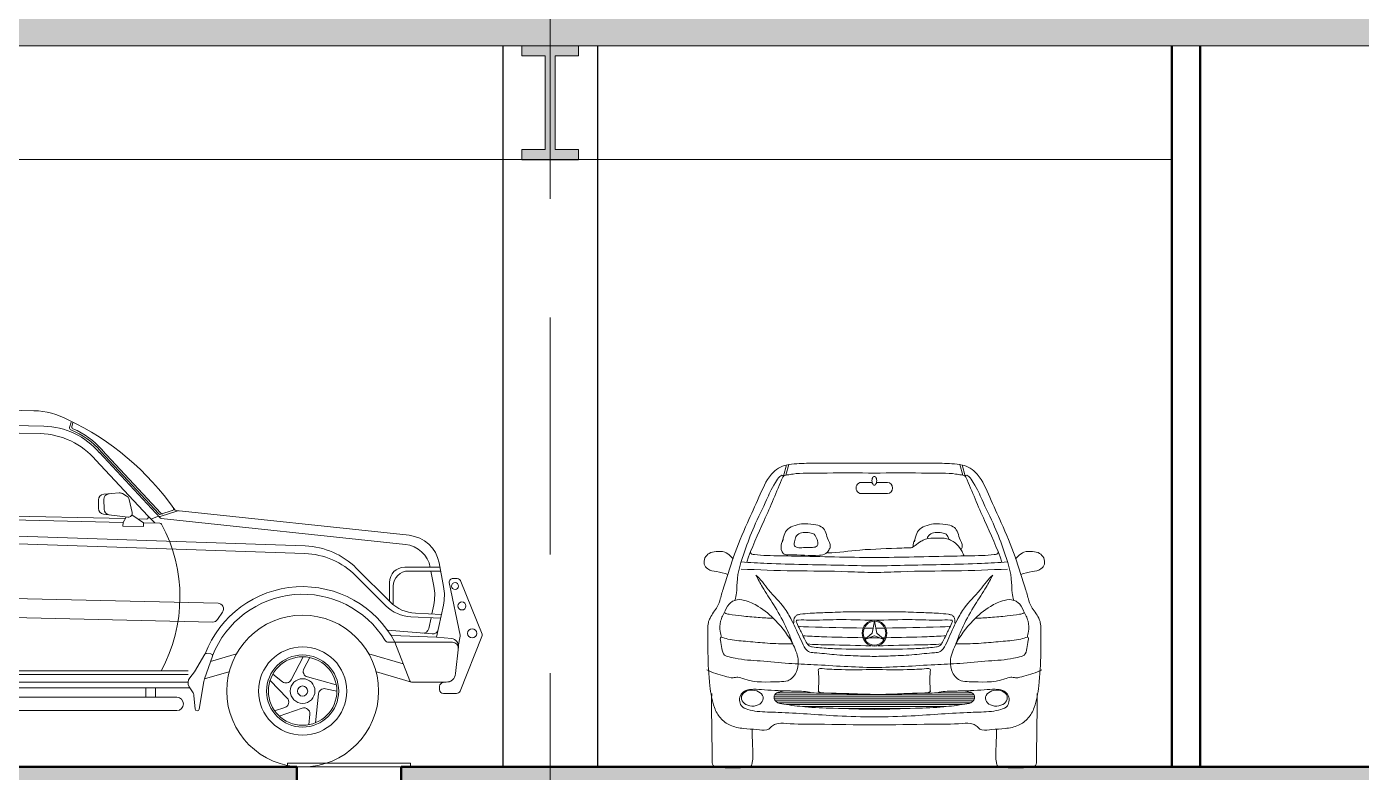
# Model space of a CAD drawing. Header units: millimetres. Extents: x 1135 to 1350, y 205 to 283.
# Drawn here: x 1178.24 to 1185.27, y 216.87 to 220.8 of the extents above; entities that cross this region are included whole.
import ezdxf

# ---------------------------------------------------------------- set-up
doc = ezdxf.new("R2010")
doc.units = ezdxf.units.MM
doc.header["$LTSCALE"] = 10
doc.linetypes.add('DASHED2', pattern=[0.375, 0.25, -0.125])
doc.layers.get('0').update_dxf_attribs({"color": 90})
for name, color, linetype, lineweight in [('CARROS', 252, 'Continuous', 13), ('HACHT', 90, 'Continuous', 9), ('linha estutura', 252, 'Continuous', 13), ('PAREDES 2', 50, 'Continuous', 50), ('pn 02', 16, 'Continuous', 20), ('PN-01', 90, 'Continuous', 13), ('PN-03', 180, 'Continuous', 30)]:
    doc.layers.add(name, color=color, linetype=linetype, lineweight=lineweight)

# ---------------------------------------------------------------- blocks, each defined once
blk = doc.blocks.new('A$C4FEC501A')
at = {"layer": 'CARROS'}
for p, q in [((-114.4887, 1223.3521), (-114.5445, 1223.3382)), ((-113.4076, 1223.3414), (-114.4811, 1223.353)), ((-114.5619, 1223.3261), (-114.6343, 1223.2204)), ((-114.4818, 1223.2734), (-114.5132, 1223.2236)), ((-113.428, 1223.2567), (-114.4687, 1223.2804)), ((-114.4286, 1223.3318), (-114.4414, 1223.3176)), ((-114.4356, 1223.3043), (-113.4449, 1223.2897)), ((-113.4532, 1223.3226), (-114.4226, 1223.3345)), ((-113.4377, 1223.3013), (-113.4461, 1223.3182)), ((-113.3294, 1223.2901), (-113.3899, 1223.3354)), ((-113.245, 1223.2004), (-113.3254, 1223.2865)), ((-112.4904, 1223.1807), (-114.5443, 1223.2283)), ((-113.3733, 1223.1996), (-113.4169, 1223.2514)), ((-112.4391, 1223.0994), (-114.6364, 1223.1506)), ((-113.9511, 1222.6353), (-113.861, 1223.1307)), ((-114.8892, 1222.727), (-114.7137, 1223.0978)), ((-114.8413, 1222.7126), (-114.6656, 1223.0839)), ((-114.8131, 1222.7319), (-114.6517, 1223.0636)), ((-113.9655, 1223.0934), (-114.6269, 1223.1103)), ((-113.9777, 1223.0737), (-114.613, 1223.09)), ((-113.9248, 1222.6681), (-113.8495, 1223.0819)), ((-113.759, 1223.0881), (-113.8394, 1223.0902)), ((-113.7493, 1223.0784), (-113.7364, 1222.6623)), ((-113.7292, 1223.0768), (-113.7164, 1222.6606)), ((-113.0977, 1223.0731), (-113.719, 1223.0871)), ((-112.9958, 1222.6335), (-113.0882, 1223.0652)), ((-112.9595, 1222.6137), (-113.0543, 1223.112)), ((-112.8968, 1222.6121), (-113.0143, 1223.111)), ((-112.8639, 1222.6303), (-112.955, 1223.0569)), ((-112.4579, 1223.0599), (-112.945, 1223.0692)), ((-112.2953, 1223.1197), (-112.3028, 1223.0921)), ((-112.2856, 1223.1171), (-112.2909, 1223.0979)), ((-115.1439, 1222.5951), (-114.9196, 1222.992)), ((-114.0134, 1222.6842), (-113.949, 1223.0383)), ((-113.9968, 1222.6637), (-113.9272, 1223.0462)), ((-111.8904, 1222.6264), (-112.1643, 1222.9201)), ((-111.8261, 1222.616), (-112.1455, 1222.9597)), ((-111.8325, 1222.6376), (-112.1381, 1222.9665)), ((-111.822, 1222.641), (-112.1308, 1222.9733)), ((-115.4599, 1222.811), (-115.4599, 1222.0193)), ((-115.4299, 1222.8151), (-115.4299, 1222.0151)), ((-115.3999, 1222.8151), (-115.3999, 1222.0151)), ((-115.3749, 1222.0151), (-115.3749, 1222.8151)), ((-115.3449, 1222.0151), (-115.3449, 1222.8151)), ((-115.3149, 1222.0154), (-115.3149, 1222.8142)), ((-115.4945, 1222.7651), (-115.4945, 1222.0651)), ((-115.2745, 1222.0651), (-115.2745, 1222.7651)), ((-112.1508, 1222.7109), (-112.1508, 1222.6656)), ((-112.0413, 1222.7473), (-112.1232, 1222.7408)), ((-112.1224, 1222.7126), (-112.1214, 1222.6614)), ((-112.004, 1222.7327), (-112.0247, 1222.7438)), ((-111.9733, 1222.6441), (-111.989, 1222.7129)), ((-114.0271, 1222.6391), (-114.8435, 1222.6601)), ((-114.0437, 1222.6596), (-114.7765, 1222.6783)), ((-113.9472, 1222.6571), (-113.9977, 1222.6584)), ((-113.9843, 1222.2356), (-113.9325, 1222.6367)), ((-112.0213, 1222.5924), (-113.9508, 1222.6372)), ((-113.7467, 1222.652), (-113.9153, 1222.6563)), ((-112.9958, 1222.6335), (-113.7066, 1222.6509)), ((-112.1245, 1222.6358), (-111.9952, 1222.6198)), ((-111.7334, 1222.6531), (-111.8251, 1222.6234)), ((-111.7616, 1222.6545), (-111.8221, 1222.6349)), ((-111.7418, 1222.6549), (-110.5138, 1222.5242)), ((-115.1862, 1222.5279), (-115.1575, 1222.5795)), ((-111.0634, 1222.4284), (-115.1644, 1222.5671)), ((-111.0609, 1222.4683), (-115.112, 1222.6052)), ((-112.0095, 1222.612), (-112.8639, 1222.6303)), ((-112.0213, 1222.5924), (-112.0218, 1222.5724)), ((-111.9132, 1222.5699), (-112.0218, 1222.5724)), ((-112.0213, 1222.5924), (-112.0045, 1222.6204)), ((-111.9127, 1222.5899), (-111.9743, 1222.632)), ((-111.898, 1222.6096), (-111.943, 1222.6106)), ((-111.9127, 1222.5899), (-111.9132, 1222.5699)), ((-111.8267, 1222.5879), (-111.9127, 1222.5899)), ((-111.8879, 1222.6228), (-111.8546, 1222.5896)), ((-111.8349, 1222.6255), (-111.8747, 1222.6102)), ((-111.8198, 1222.6129), (-110.5338, 1222.476)), ((-115.5209, 1222.4976), (-115.4939, 1222.4976)), ((-115.5209, 1222.4976), (-115.5209, 1222.3424)), ((-115.2244, 1222.4218), (-115.1925, 1222.5036)), ((-113.8883, 1222.4952), (-113.7823, 1222.4901)), ((-115.2103, 1222.4773), (-115.2711, 1222.4773)), ((-115.2151, 1222.4182), (-115.1904, 1222.4813)), ((-115.1802, 1222.4876), (-115.1219, 1222.482)), ((-115.1128, 1222.472), (-115.116, 1222.1619)), ((-113.8946, 1222.4533), (-113.8986, 1222.4839)), ((-113.7761, 1222.4373), (-113.8853, 1222.4447)), ((-113.773, 1222.4823), (-113.7657, 1222.4494)), ((-112.8045, 1222.4118), (-112.8086, 1222.4423)), ((-112.7982, 1222.4536), (-112.6923, 1222.4486)), ((-112.683, 1222.4408), (-112.6757, 1222.4078)), ((-115.1141, 1222.3514), (-115.2336, 1222.3514)), ((-115.1136, 1222.4013), (-115.2212, 1222.4013)), ((-112.6861, 1222.3957), (-112.7953, 1222.4031)), ((-110.613, 1222.1722), (-110.7924, 1222.3515)), ((-110.3517, 1222.3562), (-110.5373, 1222.3562)), ((-110.3325, 1222.2551), (-110.356, 1222.3787)), ((-115.5209, 1222.3424), (-115.4939, 1222.3424)), ((-110.6365, 1222.1533), (-110.7949, 1222.3115)), ((-110.3479, 1222.3362), (-110.5173, 1222.3362)), ((-110.3835, 1222.2556), (-110.3988, 1222.3362)), ((-110.2833, 1222.2963), (-110.2607, 1222.2963)), ((-115.2441, 1222.2209), (-115.2711, 1222.2209)), ((-115.0893, 1222.2294), (-115.0863, 1222.1694)), ((-114.4814, 1222.2368), (-115.0689, 1222.2504)), ((-111.5208, 1222.1668), (-113.7567, 1222.2184)), ((-110.6173, 1222.2762), (-110.6173, 1222.1765)), ((-110.5973, 1222.2562), (-110.5973, 1222.1581)), ((-110.3033, 1222.2758), (-110.245, 1221.9977)), ((-110.2412, 1222.2805), (-110.1297, 1222.0031)), ((-115.1718, 1221.9799), (-115.2346, 1222.1975)), ((-115.1263, 1222.152), (-115.2021, 1222.1547)), ((-114.5467, 1222.1385), (-115.0668, 1222.1504)), ((-114.525, 1222.147), (-114.468, 1222.2025)), ((-113.7281, 1222.1286), (-113.773, 1222.1861)), ((-110.3945, 1222.11), (-110.3845, 1222.1575)), ((-110.3691, 1221.9881), (-110.3335, 1222.157)), ((-111.549, 1222.0674), (-113.7052, 1222.1171)), ((-111.4967, 1222.1199), (-111.5234, 1222.0806)), ((-110.3481, 1222.0879), (-110.5042, 1222.095)), ((-110.3439, 1222.1077), (-110.4807, 1222.1139)), ((-110.4108, 1222.0325), (-110.3987, 1222.0902)), ((-110.3926, 1222.0045), (-110.6268, 1222.0248)), ((-115.3102, 1221.9399), (-115.3102, 1221.8082)), ((-115.1718, 1221.9799), (-115.2702, 1221.9799)), ((-115.1718, 1221.9799), (-114.6033, 1221.9799)), ((-113.6691, 1221.9374), (-113.6898, 1221.9704)), ((-113.6691, 1221.9374), (-113.5391, 1221.7395)), ((-113.6294, 1221.9465), (-113.6383, 1221.9608)), ((-113.6294, 1221.9465), (-113.551, 1221.8296)), ((-110.2847, 1221.9608), (-110.6233, 1221.9608)), ((-110.3691, 1221.9881), (-110.6043, 1221.9973)), ((-110.5889, 1221.9608), (-110.5102, 1221.7572)), ((-110.2897, 1221.9799), (-110.3691, 1221.9881)), ((-110.254, 1221.9359), (-110.2689, 1221.7955)), ((-110.2454, 1221.9936), (-110.2556, 1221.9382)), ((-110.1306, 1221.9915), (-110.2458, 1221.7037)), ((-114.6937, 1221.8054), (-114.6394, 1221.8975)), ((-114.5998, 1221.8868), (-114.6415, 1221.7676)), ((-114.6303, 1221.9018), (-114.6085, 1221.9001)), ((-114.61, 1221.8601), (-114.4731, 1221.9)), ((-114.1851, 1221.7625), (-114.1221, 1221.8842)), ((-114.0859, 1221.88), (-114.1178, 1221.8217)), ((-113.6098, 1221.8515), (-113.776, 1221.9)), ((-111.6442, 1221.8054), (-111.5899, 1221.8975)), ((-111.5504, 1221.8868), (-111.592, 1221.7676)), ((-111.5809, 1221.9018), (-111.559, 1221.9001)), ((-111.5606, 1221.8601), (-111.4236, 1221.9)), ((-111.1356, 1221.7625), (-111.0726, 1221.8842)), ((-111.0364, 1221.88), (-111.0683, 1221.8217)), ((-110.5449, 1221.847), (-110.7265, 1221.9)), ((-114.7194, 1221.7734), (-114.6937, 1221.8054)), ((-114.6416, 1221.7675), (-114.5138, 1221.8048)), ((-114.2813, 1221.7932), (-114.2304, 1221.7528)), ((-113.5504, 1221.7508), (-113.7354, 1221.8048)), ((-111.6787, 1221.7908), (-113.5715, 1221.7908)), ((-111.6787, 1221.8108), (-113.5171, 1221.8108)), ((-111.6699, 1221.7734), (-111.6442, 1221.8054)), ((-111.5921, 1221.7675), (-111.4643, 1221.8048)), ((-111.2319, 1221.7932), (-111.1809, 1221.7528)), ((-110.5009, 1221.7508), (-110.6859, 1221.8048)), ((-114.7289, 1221.7464), (-115.2721, 1221.7682)), ((-114.704, 1221.6992), (-114.7218, 1221.7265)), ((-114.6447, 1221.755), (-114.6703, 1221.608)), ((-114.2964, 1221.7588), (-114.206, 1221.6666)), ((-114.0994, 1221.7784), (-113.9471, 1221.7365)), ((-111.6787, 1221.7508), (-113.5242, 1221.7508)), ((-111.6686, 1221.7208), (-113.5052, 1221.7208)), ((-113.2577, 1221.7208), (-113.2577, 1221.6708)), ((-113.2077, 1221.7208), (-113.2077, 1221.6708)), ((-111.9004, 1221.7208), (-111.9004, 1221.6708)), ((-111.8504, 1221.7208), (-111.8504, 1221.6708)), ((-111.6545, 1221.6992), (-111.6723, 1221.7265)), ((-111.5952, 1221.755), (-111.6208, 1221.608)), ((-111.2469, 1221.7588), (-111.1565, 1221.6666)), ((-111.0499, 1221.7784), (-110.8976, 1221.7365)), ((-110.3186, 1221.7508), (-110.5009, 1221.7508)), ((-110.3533, 1221.7288), (-110.3533, 1221.7112)), ((-114.6901, 1221.6089), (-114.6976, 1221.6797)), ((-114.0404, 1221.6896), (-114.0561, 1221.5368)), ((-113.9441, 1221.7034), (-114.0045, 1221.7159)), ((-111.7382, 1221.6708), (-113.4203, 1221.6708)), ((-111.6406, 1221.6089), (-111.6481, 1221.6797)), ((-110.9909, 1221.6896), (-111.0067, 1221.5368)), ((-110.8946, 1221.7034), (-110.955, 1221.7159)), ((-110.2644, 1221.6912), (-110.3333, 1221.6912)), ((-114.6802, 1221.5994), (-114.6801, 1221.5994)), ((-114.2186, 1221.6169), (-114.2725, 1221.6004)), ((-114.2477, 1221.5719), (-114.1265, 1221.6137)), ((-114.0869, 1221.5826), (-114.092, 1221.5263)), ((-111.7382, 1221.6008), (-113.4203, 1221.6008)), ((-111.6307, 1221.5994), (-111.6307, 1221.5994)), ((-111.1692, 1221.6169), (-111.223, 1221.6004)), ((-111.1983, 1221.5719), (-111.077, 1221.6137)), ((-111.0374, 1221.5826), (-111.0425, 1221.5263))]:
    blk.add_line(p, q, dxfattribs=at)
for centre, radius in [((-110.2721, 1222.2572), 0.0181), ((-110.2359, 1222.152), 0.0211), ((-114.1246, 1221.7038), 0.4), ((-111.0751, 1221.7038), 0.4), ((-110.1818, 1222.0076), 0.0241), ((-114.1246, 1221.7038), 0.2325), ((-111.0751, 1221.7038), 0.2325), ((-114.1246, 1221.7038), 0.19), ((-114.1246, 1221.7038), 0.1804), ((-111.0751, 1221.7038), 0.19), ((-111.0751, 1221.7038), 0.1804), ((-114.1246, 1221.7038), 0.065), ((-114.1246, 1221.7038), 0.0267), ((-111.0751, 1221.7038), 0.065), ((-111.0751, 1221.7038), 0.0267)]:
    blk.add_circle(centre, radius, dxfattribs=at)
for centre, radius, start, end in [((-114.5372, 1223.3091), 0.03, 104.02715, 145.60164), ((-114.4815, 1223.323), 0.03, 89.38103, 104.02715), ((-113.4079, 1223.3114), 0.03, 53.14866, 89.38103), ((-114.4691, 1223.2654), 0.015, 88.69892, 147.70689), ((-114.4355, 1223.3123), 0.008, 137.99356, 269.15804), ((-114.4227, 1223.3265), 0.008, 89.29749, 137.99356), ((-113.4532, 1223.3146), 0.008, 26.58052, 89.29749), ((-113.4448, 1223.2977), 0.008, 269.15804, 26.58052), ((-113.3474, 1223.2661), 0.03, 43.04434, 53.14866), ((-114.5546, 1222.8284), 0.4, 88.53219, 155.8532), ((-113.4284, 1223.2417), 0.015, 40.11995, 88.69892), ((-114.6385, 1223.0706), 0.08, 88.53219, 160.14696), ((-112.5006, 1222.7809), 0.4, 61.60073, 88.53219), ((-112.9266, 1221.8326), 1.4388, 35.06034, 64.64017), ((-114.628, 1223.0703), 0.04, 88.53219, 160.14696), ((-114.614, 1223.05), 0.04, 88.53219, 160.14696), ((-113.9785, 1223.0437), 0.03, 349.68835, 88.53219), ((-113.9665, 1223.0534), 0.04, 349.68835, 88.53219), ((-113.8397, 1223.0802), 0.01, 88.53219, 169.68835), ((-113.7593, 1223.0781), 0.01, 1.77267, 88.53219), ((-113.7192, 1223.0771), 0.01, 88.53219, 181.77267), ((-113.0979, 1223.0631), 0.01, 13.18113, 88.53219), ((-113.098, 1223.0631), 0.01, 12.08225, 88.53219), ((-112.9453, 1223.0592), 0.01, 88.53219, 193.18113), ((-112.4681, 1222.66), 0.4, 40.56792, 88.53219), ((-112.4493, 1222.6995), 0.4, 40.56792, 88.53219), ((-112.2932, 1223.0894), 0.01, 164.735, 248.17514), ((-112.4493, 1222.6995), 0.41, 40.56792, 68.17514), ((-112.2812, 1223.0953), 0.01, 164.735, 246.98561), ((-112.4493, 1222.6995), 0.42, 40.56792, 66.98561), ((-115.4445, 1222.7651), 0.05, 90, 180), ((-115.3245, 1222.7651), 0.05, 0, 90), ((-114.8422, 1222.71), 0.05, 160.14696, 268.53219), ((-114.8037, 1222.699), 0.04, 160.14696, 268.53219), ((-114.7754, 1222.7183), 0.04, 160.14696, 268.53219), ((-112.1208, 1222.7109), 0.03, 94.51095, 180), ((-112.0924, 1222.7132), 0.03, 94.51095, 181.08166), ((-112.0389, 1222.7174), 0.03, 61.71539, 94.51095), ((-112.0182, 1222.7062), 0.03, 12.85609, 61.71539), ((-114.0429, 1222.6896), 0.03, 268.53219, 349.68835), ((-114.0263, 1222.6691), 0.03, 268.53219, 349.68835), ((-113.915, 1222.6663), 0.01, 169.68835, 268.53219), ((-113.7464, 1222.6619), 0.01, 268.53219, 1.77267), ((-113.7064, 1222.6609), 0.01, 181.77267, 268.53219), ((-112.1208, 1222.6656), 0.03, 180, 262.94686), ((-112.0914, 1222.662), 0.03, 181.08166, 262.94686), ((-111.9928, 1222.6397), 0.02, 262.94686, 12.85609), ((-111.8252, 1222.6444), 0.01, 222.90495, 287.95781), ((-111.8147, 1222.6478), 0.01, 222.90495, 287.95781), ((-111.7646, 1222.664), 0.01, 287.95781, 35.58528), ((-111.7407, 1222.6648), 0.01, 215.06034, 263.92333), ((-111.7303, 1222.6436), 0.01, 83.92333, 107.95781), ((-115.1138, 1222.5553), 0.05, 87.96362, 150.92898), ((-114.0369, 1222.1953), 1.1838, 340.78537, 20.76411), ((-111.8977, 1222.6196), 0.01, 268.59614, 42.99804), ((-111.8281, 1222.6329), 0.01, 222.90495, 287.95781), ((-111.8269, 1222.5779), 0.01, 28.24265, 88.53219), ((-111.8188, 1222.6229), 0.01, 222.90495, 263.92333), ((-112.5327, 1222.1987), 0.8112, 331.32434, 28.24265), ((-115.1425, 1222.5036), 0.05, 150.92898, 180), ((-113.8887, 1222.4852), 0.01, 87.27554, 187.59969), ((-110.5328, 1222.3452), 0.18, 10.74597, 83.92333), ((-114.8984, 1222.2945), 0.35, 158.6761, 196.10112), ((-115.1811, 1222.4776), 0.01, 84.56331, 158.6761), ((-115.1228, 1222.4721), 0.01, 359.42088, 84.56331), ((-113.8847, 1222.4547), 0.01, 187.59969, 266.10212), ((-113.7828, 1222.4801), 0.01, 12.53696, 87.27554), ((-113.7755, 1222.4472), 0.01, 266.10212, 12.53696), ((-112.7987, 1222.4436), 0.01, 87.27554, 187.59969), ((-112.6928, 1222.4386), 0.01, 12.53696, 87.27554), ((-111.0776, 1222.0286), 0.4, 45.01933, 87.96387), ((-111.0751, 1222.0685), 0.4, 45.01933, 87.96362), ((-110.5497, 1222.3269), 0.15, 10.74597, 83.92333), ((-114.8984, 1222.2945), 0.34, 158.6761, 203.16624), ((-112.7946, 1222.4131), 0.01, 187.59969, 266.10212), ((-112.6854, 1222.4057), 0.01, 266.10212, 12.53696), ((-110.5373, 1222.2762), 0.08, 90, 180), ((-110.5173, 1222.2562), 0.08, 90, 180), ((-110.2833, 1222.2763), 0.02, 90, 181.45742), ((-110.2607, 1222.2763), 0.02, 12.27344, 90), ((-115.0694, 1222.2304), 0.02, 88.67396, 182.86434), ((-114.1246, 1221.7038), 0.55, 27.86103, 159.13324), ((-114.1246, 1221.7038), 0.51, 31.5135, 158.55945), ((-114.4819, 1222.2168), 0.02, 314.23663, 88.54616), ((-113.7572, 1222.1984), 0.02, 88.54616, 217.9609), ((-111.0751, 1221.7038), 0.55, 27.86103, 159.13324), ((-111.0751, 1221.7038), 0.51, 31.5135, 158.55945), ((-110.6292, 1222.209), 0.25, 348.10354, 10.74597), ((-110.5782, 1222.2085), 0.25, 348.10354, 10.74597), ((-115.2017, 1222.1647), 0.01, 203.16624, 267.95596), ((-115.126, 1222.162), 0.01, 267.95596, 359.42088), ((-115.0664, 1222.1704), 0.02, 182.86434, 268.68569), ((-114.5459, 1222.1684), 0.03, 268.54616, 314.23663), ((-111.5215, 1222.1368), 0.03, 325.82234, 88.54616), ((-110.4951, 1222.2947), 0.2, 225.01933, 267.3992), ((-110.4716, 1222.3137), 0.2, 225.01933, 267.3992), ((-113.7045, 1222.1471), 0.03, 217.9609, 268.54616), ((-111.5482, 1222.0974), 0.03, 268.54616, 325.82234), ((-115.4445, 1222.0651), 0.05, 180, 270), ((-115.3245, 1222.0651), 0.05, 270, 0), ((-110.4402, 1222.0387), 0.03, 265.0336, 348.10354), ((-110.39, 1222.0344), 0.03, 265.0336, 348.10354), ((-110.1492, 1221.9989), 0.02, 338.1842, 12.27344), ((-115.2702, 1221.9399), 0.04, 90, 180), ((-110.6233, 1221.9808), 0.02, 211.5135, 270), ((-110.2937, 1221.9402), 0.04, 353.92346, 84.12297), ((-110.2847, 1221.9308), 0.03, 353.92346, 90), ((-110.265, 1221.9972), 0.02, 349.50106, 1.45742), ((-114.6311, 1221.8918), 0.01, 85.42921, 145.47344), ((-114.6093, 1221.8901), 0.01, 340.72142, 85.42921), ((-111.5817, 1221.8918), 0.01, 85.42921, 145.47344), ((-111.5598, 1221.8901), 0.01, 340.72142, 85.42921), ((-115.2702, 1221.8082), 0.04, 180, 267.38601), ((-114.0914, 1221.8073), 0.03, 151.37329, 254.61434), ((-113.5171, 1221.8508), 0.04, 212.02275, 270), ((-111.0419, 1221.8073), 0.03, 151.37329, 254.61434), ((-110.3186, 1221.8008), 0.05, 270, 353.92346), ((-114.6883, 1221.7483), 0.04, 141.12772, 213.04154), ((-114.5754, 1221.7445), 0.07, 160.72142, 171.44249), ((-114.2117, 1221.7763), 0.03, 231.60076, 332.63435), ((-113.5242, 1221.7908), 0.04, 212.25992, 270), ((-113.5052, 1221.7608), 0.04, 212.25992, 270), ((-111.6388, 1221.7483), 0.04, 141.12772, 213.04154), ((-111.526, 1221.7445), 0.07, 160.72142, 171.44249), ((-111.1623, 1221.7763), 0.03, 231.60076, 332.63435), ((-110.5009, 1221.7608), 0.01, 201.11709, 270), ((-110.3333, 1221.7288), 0.02, 92.86035, 180), ((-110.3069, 1221.7713), 0.02, 272.86035, 322.81235), ((-114.7375, 1221.6774), 0.04, 3.32964, 33.04154), ((-114.2274, 1221.6456), 0.03, 286.98002, 44.42867), ((-114.0106, 1221.6865), 0.03, 78.374, 174.11867), ((-113.4203, 1221.6358), 0.035, 90, 270), ((-111.7382, 1221.6358), 0.035, 270, 90), ((-111.6881, 1221.6774), 0.04, 3.32964, 33.04154), ((-111.1779, 1221.6456), 0.03, 286.98002, 44.42867), ((-110.9611, 1221.6865), 0.03, 78.374, 174.11867), ((-110.3333, 1221.7112), 0.02, 180, 270), ((-110.2644, 1221.7112), 0.02, 270, 338.1842), ((-114.6801, 1221.6094), 0.01, 183.32964, 270), ((-114.6802, 1221.6094), 0.01, 270, 351.44249), ((-114.1167, 1221.5853), 0.03, 354.80209, 109.0137), ((-111.6307, 1221.6094), 0.01, 183.32964, 270), ((-111.6307, 1221.6094), 0.01, 270, 351.44249), ((-111.0673, 1221.5853), 0.03, 354.80209, 109.0137)]:
    blk.add_arc(centre, radius, start, end, dxfattribs=at)
blk = doc.blocks.new('classe a f')
at = {"linetype": 'Continuous'}
h = blk.add_hatch(dxfattribs=at)
h.set_pattern_fill('LINE', color=256, scale=0.003, style=0)
h.set_pattern_definition([(0, (-298.459378, -116.502486), (0, 0.010287), [])])
edge = h.paths.add_edge_path()
edge.add_spline(control_points=[(-1.3123, 0.4012), (-1.3225, 0.3979), (-1.3497, 0.3974), (-1.37, 0.3804), (-1.3698, 0.3583), (-1.3545, 0.3353), (-1.2928, 0.3273), (-1.1956, 0.3132), (-1.0346, 0.3094), (-0.9133, 0.3037), (-0.8411, 0.3037)], knot_values=[0.020958, 0.020958, 0.020958, 0.020958, 0.051253, 0.077237, 0.090704, 0.108555, 0.150235, 0.259568, 0.40501, 0.616434, 0.616434, 0.616434, 0.616434], degree=3, periodic=0)
edge.add_spline(control_points=[(-0.8411, 0.3037), (-0.7689, 0.3037), (-0.6476, 0.3094), (-0.4866, 0.3132), (-0.3893, 0.3273), (-0.3277, 0.3353), (-0.3124, 0.3583), (-0.3122, 0.3804), (-0.3325, 0.3974), (-0.3597, 0.3979), (-0.3699, 0.4012)], knot_values=[0.020958, 0.020958, 0.020958, 0.020958, 0.232382, 0.377824, 0.487157, 0.528837, 0.546688, 0.560155, 0.586139, 0.616434, 0.616434, 0.616434, 0.616434], degree=3, periodic=0)
edge.add_spline(control_points=[(-0.3699, 0.4012), (-0.3893, 0.4006), (-0.4372, 0.3993), (-0.4829, 0.3988), (-0.5221, 0.3889), (-0.6629, 0.3874)], knot_values=[0.19773, 0.19773, 0.19773, 0.19773, 0.253849, 0.337387, 0.349808, 0.349808, 0.349808, 0.349808], degree=3, periodic=0)
edge.add_spline(control_points=[(-0.6629, 0.3874), (-0.7223, 0.3846), (-0.8411, 0.3789), (-0.9599, 0.3874), (-1.0193, 0.3874)], knot_values=[0, 0, 0, 0, 0.173961, 0.347923, 0.347923, 0.347923, 0.347923], degree=3, periodic=0)
edge.add_spline(control_points=[(-1.0193, 0.3874), (-1.1601, 0.3889), (-1.1993, 0.3988), (-1.245, 0.3993), (-1.2929, 0.4006), (-1.3123, 0.4012)], knot_values=[0.19773, 0.19773, 0.19773, 0.19773, 0.210152, 0.29369, 0.349808, 0.349808, 0.349808, 0.349808], degree=3, periodic=0)
for p, q in [((-1.3194, 1.5327), (-1.3036, 1.5911)), ((-1.3075, 1.5372), (-1.2923, 1.5934)), ((-0.3747, 1.5372), (-0.3899, 1.5934)), ((-0.3628, 1.5327), (-0.3786, 1.5911)), ((-0.9096, 1.4992), (-0.8527, 1.4992)), ((-0.7726, 1.4992), (-0.8295, 1.4992)), ((-0.9096, 1.4402), (-0.8411, 1.4402)), ((-0.7726, 1.4402), (-0.8411, 1.4402)), ((-0.8532, 0.7046), (-0.8914, 0.6722)), ((-0.8411, 0.7677), (-0.8532, 0.7046)), ((-0.8395, 0.7677), (-0.8274, 0.7046)), ((-0.8274, 0.7046), (-0.7892, 0.6722)), ((-0.893, 0.6722), (-0.8427, 0.691)), ((-0.8914, 0.6722), (-0.8411, 0.691)), ((-0.7907, 0.6722), (-0.8411, 0.691)), ((-0.7892, 0.6722), (-0.8395, 0.691))]:
    blk.add_line(p, q)
for centre, major_axis, ratio, start_param, end_param in [((-0.9096, 1.4697), (0, 0.0295), 0.949074, 0, 3.141593), ((-0.8398, 1.5077), (0.0005, 0.0231), 0.48173, 3.062511, 6.444106), ((-0.7726, 1.4697), (0, 0.0295), 0.949074, 3.141593, 6.283185), ((-0.8403, 0.7046), (0, 0.0685), 0.949074, 4.712389, 10.995574), ((-0.8403, 0.7046), (0, 0.0631), 0.949074, -1.570796, 4.712389), ((-0.198, 0.3629), (0.0575, 0.0022), 0.732383, 3.13629522944793, 9.419480536627516)]:
    blk.add_ellipse(centre, major_axis=major_axis, ratio=ratio, start_param=start_param, end_param=end_param)
at = {"extrusion": (0, 0, -1)}
for centre, major_axis, ratio, start_param, end_param in [((-0.8424, 1.5077), (-0.0005, 0.0231), 0.48173, 3.062511, 6.444106), ((-1.4842, 0.3629), (-0.0575, 0.0022), 0.732383, 3.13629522944793, 9.419480536627516)]:
    blk.add_ellipse(centre, major_axis=major_axis, ratio=ratio, start_param=start_param, end_param=end_param, dxfattribs=at)
for points, knots in [([(-0.8411, 1.5999), (-0.943, 1.5999), (-1.0791, 1.6006), (-1.2337, 1.5998), (-1.3011, 1.5938), (-1.3485, 1.5769), (-1.4064, 1.5239), (-1.4489, 1.417), (-1.5177, 1.274), (-1.584, 1.1111), (-1.622, 0.9853), (-1.6458, 0.9115), (-1.6533, 0.8815), (-1.665, 0.8453), (-1.6886, 0.8149), (-1.706, 0.7883), (-1.7184, 0.7578), (-1.7172, 0.6952), (-1.7198, 0.5846), (-1.7107, 0.4466), (-1.6944, 0.3279), (-1.655, 0.2544), (-1.5996, 0.214), (-1.531, 0.2006), (-1.4665, 0.1995), (-1.4213, 0.1906), (-1.3938, 0.1995), (-1.3822, 0.2155), (-1.3519, 0.2332), (-1.2675, 0.2251), (-1.0964, 0.2256), (-0.9408, 0.2222), (-0.8411, 0.2222)], [0, 0, 0, 0, 0.298131, 0.398536, 0.452313, 0.495555, 0.542572, 0.671726, 0.810019, 0.990753, 1.162154, 1.176923, 1.207248, 1.248531, 1.28151, 1.315325, 1.338386, 1.372214, 1.486341, 1.647656, 1.756395, 1.815566, 1.876643, 1.946802, 2.016064, 2.066728, 2.078132, 2.097685, 2.120711, 2.176435, 2.33684, 2.628743, 2.628743, 2.628743, 2.628743]), ([(-0.8411, 1.5487), (-0.9238, 1.5487), (-1.0437, 1.5498), (-1.1852, 1.5473), (-1.2576, 1.5468), (-1.2961, 1.5383), (-1.3191, 1.5362), (-1.3561, 1.4506), (-1.4185, 1.3015), (-1.4882, 1.1539), (-1.5134, 1.0782)], [0, 0, 0, 0, 0.2421333, 0.3490736, 0.4180781, 0.4481582, 0.4711032, 0.4737579, 0.7059202, 0.9287718, 0.9287718, 0.9287718, 0.9287718]), ([(-0.8411, 1.5999), (-0.7392, 1.5999), (-0.6031, 1.6006), (-0.4485, 1.5998), (-0.3811, 1.5938), (-0.3337, 1.5769), (-0.2758, 1.5239), (-0.2333, 1.417), (-0.1645, 1.274), (-0.0982, 1.1111), (-0.0602, 0.9853), (-0.0364, 0.9115), (-0.0289, 0.8815), (-0.0172, 0.8453), (0.0065, 0.8149), (0.0238, 0.7883), (0.0362, 0.7578), (0.035, 0.6952), (0.0376, 0.5846), (0.0285, 0.4466), (0.0122, 0.3279), (-0.0272, 0.2544), (-0.0826, 0.214), (-0.1512, 0.2006), (-0.2157, 0.1995), (-0.2609, 0.1906), (-0.2884, 0.1995), (-0.3, 0.2155), (-0.3303, 0.2332), (-0.4147, 0.2251), (-0.5858, 0.2256), (-0.7414, 0.2222), (-0.8411, 0.2222)], [0, 0, 0, 0, 0.298131, 0.398536, 0.452313, 0.495555, 0.542572, 0.671726, 0.810019, 0.990753, 1.162154, 1.176923, 1.207248, 1.248531, 1.28151, 1.315325, 1.338386, 1.372214, 1.486341, 1.647656, 1.756395, 1.815566, 1.876643, 1.946802, 2.016064, 2.066728, 2.078132, 2.097685, 2.120711, 2.176435, 2.33684, 2.628743, 2.628743, 2.628743, 2.628743]), ([(-0.8411, 1.5487), (-0.7584, 1.5487), (-0.6385, 1.5498), (-0.497, 1.5473), (-0.4246, 1.5468), (-0.3861, 1.5383), (-0.3631, 1.5362), (-0.3261, 1.4506), (-0.2637, 1.3015), (-0.194, 1.1539), (-0.1688, 1.0782)], [0, 0, 0, 0, 0.2421333, 0.3490736, 0.4180781, 0.4481582, 0.4711032, 0.4737579, 0.7059202, 0.9287718, 0.9287718, 0.9287718, 0.9287718]), ([(-1.3193, 1.5326), (-1.3304, 1.5469), (-1.3818, 1.4723), (-1.4104, 1.399), (-1.4752, 1.2705), (-1.5287, 1.1289), (-1.567, 1.0112), (-1.5645, 0.9215), (-1.5718, 0.8903), (-1.5767, 0.8772)], [0, 0, 0, 0, 0.0514328, 0.1478606, 0.2949049, 0.4217769, 0.5819123, 0.6306351, 0.6697887, 0.6697887, 0.6697887, 0.6697887]), ([(-0.3629, 1.5326), (-0.3518, 1.5469), (-0.3004, 1.4723), (-0.2718, 1.399), (-0.207, 1.2705), (-0.1535, 1.1289), (-0.1152, 1.0112), (-0.1177, 0.9215), (-0.1104, 0.8903), (-0.1055, 0.8772)], [0, 0, 0, 0, 0.0514328, 0.1478606, 0.2949049, 0.4217769, 0.5819123, 0.6306351, 0.6697887, 0.6697887, 0.6697887, 0.6697887]), ([(-1.3242, 1.1867), (-1.3231, 1.1951), (-1.3189, 1.2158), (-1.3062, 1.2505), (-1.2677, 1.2715), (-1.2187, 1.284), (-1.1682, 1.2793), (-1.1216, 1.2722), (-1.0965, 1.2408), (-1.0895, 1.2029), (-1.0673, 1.169), (-1.0812, 1.1405), (-1.0981, 1.1191), (-1.1745, 1.1085), (-1.2419, 1.121), (-1.3161, 1.1165), (-1.3403, 1.1504), (-1.3298, 1.1799), (-1.3217, 1.2023)], [0, 0, 0, 0, 0.0233727, 0.0594516, 0.0978853, 0.1437653, 0.2064672, 0.2465183, 0.2755211, 0.3128598, 0.3558795, 0.3742171, 0.3972242, 0.430831, 0.5862871, 0.6130405, 0.6318507, 0.6924695, 0.6924695, 0.6924695, 0.6924695]), ([(-0.629, 1.1867), (-0.6279, 1.1951), (-0.6237, 1.2158), (-0.611, 1.2505), (-0.5725, 1.2715), (-0.5235, 1.284), (-0.473, 1.2793), (-0.4264, 1.2722), (-0.4013, 1.2408), (-0.3943, 1.2029), (-0.3727, 1.17), (-0.3814, 1.1502), (-0.3842, 1.1451)], [0, 0, 0, 0, 0.0233727, 0.0594516, 0.0978853, 0.1437653, 0.2064672, 0.2465183, 0.2755211, 0.3128598, 0.3558795, 0.3714626, 0.3714626, 0.3714626, 0.3714626]), ([(-1.2604, 1.1939), (-1.2586, 1.2023), (-1.2535, 1.2226), (-1.2227, 1.2363), (-1.1911, 1.2361), (-1.1558, 1.2307), (-1.1434, 1.2027), (-1.1378, 1.1819), (-1.1408, 1.1589), (-1.1762, 1.1555), (-1.209, 1.1568), (-1.2413, 1.153), (-1.268, 1.1652), (-1.2634, 1.1827), (-1.2604, 1.1939)], [0, 0, 0, 0, 0.0239594, 0.0541489, 0.0877965, 0.1192823, 0.1496462, 0.1650884, 0.1811494, 0.2051562, 0.252164, 0.2847196, 0.2998132, 0.326906, 0.326906, 0.326906, 0.326906]), ([(-0.6473, 1.1552), (-0.6394, 1.1557), (-0.6222, 1.171), (-0.5985, 1.1869), (-0.5622, 1.2072), (-0.515, 1.2055), (-0.458, 1.2072), (-0.4085, 1.1795), (-0.381, 1.1432), (-0.3715, 1.1198), (-0.3687, 1.1118)], [0, 0, 0, 0, 0.0232157, 0.0604085, 0.0850383, 0.1412557, 0.1946739, 0.2506829, 0.2974078, 0.3211584, 0.3211584, 0.3211584, 0.3211584]), ([(-0.563, 1.203), (-0.5614, 1.2084), (-0.5553, 1.2239), (-0.5275, 1.2363), (-0.4959, 1.2361), (-0.4608, 1.2307), (-0.4509, 1.2088), (-0.4474, 1.1985)], [0.0085484, 0.0085484, 0.0085484, 0.0085484, 0.0239594, 0.0541489, 0.0877965, 0.1192823, 0.1489581, 0.1489581, 0.1489581, 0.1489581]), ([(-1.5852, 1.0962), (-1.5894, 1.1018), (-1.6031, 1.1151), (-1.6312, 1.1371), (-1.6726, 1.1366), (-1.7115, 1.13), (-1.7365, 1.103), (-1.7416, 1.0678), (-1.7161, 1.0347), (-1.6674, 1.0304), (-1.6323, 1.0208), (-1.6128, 1.0148)], [0, 0, 0, 0, 0.0197811, 0.0543863, 0.0988397, 0.1361741, 0.1666812, 0.1971733, 0.2263103, 0.2735636, 0.3332513, 0.3332513, 0.3332513, 0.3332513]), ([(-0.8411, 1.1039), (-0.9804, 1.1039), (-1.1697, 1.111), (-1.3795, 1.1122), (-1.4562, 1.1167), (-1.4835, 1.1202), (-1.4916, 1.1233), (-1.4928, 1.1282), (-1.4935, 1.1312), (-1.4938, 1.1324)], [0, 0, 0, 0, 0.407731, 0.5529764, 0.6163873, 0.630156, 0.6350834, 0.639812, 0.6432292, 0.6432292, 0.6432292, 0.6432292]), ([(-1.0871, 1.1274), (-1.0302, 1.1301), (-0.9002, 1.148), (-0.7532, 1.1506), (-0.6634, 1.1546), (-0.6473, 1.1552)], [0, 0, 0, 0, 0.1667231, 0.3828087, 0.429924, 0.429924, 0.429924, 0.429924]), ([(-0.8411, 1.1039), (-0.7018, 1.1039), (-0.5125, 1.111), (-0.3027, 1.1122), (-0.226, 1.1167), (-0.1987, 1.1202), (-0.1906, 1.1233), (-0.1894, 1.1282), (-0.1887, 1.1312), (-0.1884, 1.1324)], [0, 0, 0, 0, 0.407731, 0.5529764, 0.6163873, 0.630156, 0.6350834, 0.639812, 0.6432292, 0.6432292, 0.6432292, 0.6432292]), ([(-0.097, 1.0962), (-0.0928, 1.1018), (-0.0791, 1.1151), (-0.051, 1.1371), (-0.0096, 1.1366), (0.0293, 1.13), (0.0543, 1.103), (0.0594, 1.0678), (0.0339, 1.0347), (-0.0148, 1.0304), (-0.0499, 1.0208), (-0.0694, 1.0148)], [0, 0, 0, 0, 0.0197811, 0.0543863, 0.0988397, 0.1361741, 0.1666812, 0.1971733, 0.2263103, 0.2735636, 0.3332513, 0.3332513, 0.3332513, 0.3332513]), ([(-1.5419, 1.0801), (-1.4968, 1.0769), (-1.324, 1.0669), (-1.0902, 1.0657), (-0.9018, 1.0597), (-0.8411, 1.0597)], [0, 0, 0, 0, 0.1324732, 0.5063996, 0.6840555, 0.6840555, 0.6840555, 0.6840555]), ([(-0.1403, 1.0801), (-0.1854, 1.0769), (-0.3582, 1.0669), (-0.592, 1.0657), (-0.7804, 1.0597), (-0.8411, 1.0597)], [0, 0, 0, 0, 0.1324732, 0.5063996, 0.6840555, 0.6840555, 0.6840555, 0.6840555]), ([(-1.5434, 1.0428), (-1.4511, 1.0383), (-1.2634, 1.0317), (-1.0292, 1.0324), (-0.8876, 1.0247), (-0.8411, 1.0247)], [0, 0, 0, 0, 0.2704439, 0.5494104, 0.6853971, 0.6853971, 0.6853971, 0.6853971]), ([(-1.4649, 1.0109), (-1.4538, 0.9898), (-1.4259, 0.9362), (-1.3671, 0.851), (-1.3114, 0.752), (-1.2817, 0.6804), (-1.2713, 0.6483)], [0, 0, 0, 0, 0.0670035, 0.169745, 0.2921235, 0.3860681, 0.3860681, 0.3860681, 0.3860681]), ([(-1.4649, 1.0109), (-1.442, 0.9916), (-1.387, 0.912), (-1.3234, 0.8576), (-1.2694, 0.7616), (-1.2365, 0.6876), (-1.2107, 0.6299), (-1.1866, 0.6035), (-1.1313, 0.601), (-1.0501, 0.5898), (-0.9434, 0.5856), (-0.8733, 0.5827), (-0.8411, 0.5827)], [0.0651502, 0.0651502, 0.0651502, 0.0651502, 0.1452859, 0.2646275, 0.3361116, 0.4460134, 0.493873, 0.5132055, 0.5434957, 0.6472992, 0.7591432, 0.8532805, 0.8532805, 0.8532805, 0.8532805]), ([(-0.1388, 1.0428), (-0.2311, 1.0383), (-0.4187, 1.0317), (-0.653, 1.0324), (-0.7946, 1.0247), (-0.8411, 1.0247)], [0, 0, 0, 0, 0.2704439, 0.5494104, 0.6853971, 0.6853971, 0.6853971, 0.6853971]), ([(-0.2173, 1.0109), (-0.2402, 0.9916), (-0.2952, 0.912), (-0.3588, 0.8576), (-0.4128, 0.7616), (-0.4457, 0.6876), (-0.4715, 0.6299), (-0.4956, 0.6035), (-0.5509, 0.601), (-0.6321, 0.5898), (-0.7388, 0.5856), (-0.8089, 0.5827), (-0.8411, 0.5827)], [0.0651502, 0.0651502, 0.0651502, 0.0651502, 0.1452859, 0.2646275, 0.3361116, 0.4460134, 0.493873, 0.5132055, 0.5434957, 0.6472992, 0.7591432, 0.8532805, 0.8532805, 0.8532805, 0.8532805]), ([(-0.2173, 1.0109), (-0.2284, 0.9898), (-0.2563, 0.9362), (-0.3151, 0.851), (-0.3708, 0.752), (-0.4005, 0.6804), (-0.4109, 0.6483)], [0, 0, 0, 0, 0.0670035, 0.169745, 0.2921235, 0.3860681, 0.3860681, 0.3860681, 0.3860681]), ([(-1.5767, 0.8772), (-1.5611, 0.8844), (-1.5144, 0.8775), (-1.4402, 0.8432), (-1.3476, 0.7649), (-1.2746, 0.6664), (-1.236, 0.5672), (-1.2471, 0.4943), (-1.2902, 0.4496), (-1.39, 0.4498), (-1.4787, 0.4402), (-1.557, 0.4759), (-1.5917, 0.4662), (-1.6465, 0.4858), (-1.6932, 0.4959), (-1.7228, 0.511)], [0, 0, 0, 0, 0.049925, 0.127005, 0.239611, 0.39136, 0.472445, 0.528082, 0.587758, 0.629613, 0.813053, 0.845042, 0.870106, 0.913679, 1.009858, 1.009858, 1.009858, 1.009858]), ([(-1.5767, 0.8772), (-1.5842, 0.8762), (-1.6077, 0.8633), (-1.6286, 0.8205), (-1.6538, 0.7709), (-1.658, 0.721), (-1.6476, 0.694), (-1.6485, 0.684)], [0, 0, 0, 0, 0.0221461, 0.0732164, 0.129024, 0.1789321, 0.2066426, 0.2066426, 0.2066426, 0.2066426]), ([(-0.1055, 0.8772), (-0.1211, 0.8844), (-0.1678, 0.8775), (-0.2419, 0.8432), (-0.3346, 0.7649), (-0.4076, 0.6664), (-0.4462, 0.5672), (-0.4351, 0.4943), (-0.392, 0.4496), (-0.2922, 0.4498), (-0.2035, 0.4402), (-0.1252, 0.4759), (-0.0905, 0.4662), (-0.0357, 0.4858), (0.011, 0.4959), (0.0406, 0.511)], [0, 0, 0, 0, 0.049925, 0.127005, 0.239611, 0.39136, 0.472445, 0.528082, 0.587758, 0.629613, 0.813053, 0.845042, 0.870106, 0.913679, 1.009858, 1.009858, 1.009858, 1.009858]), ([(-0.1055, 0.8772), (-0.098, 0.8762), (-0.0745, 0.8633), (-0.0536, 0.8205), (-0.0284, 0.7709), (-0.0242, 0.721), (-0.0346, 0.694), (-0.0337, 0.684)], [0, 0, 0, 0, 0.0221461, 0.0732164, 0.129024, 0.1789321, 0.2066426, 0.2066426, 0.2066426, 0.2066426]), ([(-1.6293, 0.8122), (-1.6225, 0.8077), (-1.5919, 0.8015), (-1.5335, 0.7943), (-1.4556, 0.7881), (-1.4, 0.7837), (-1.3737, 0.7838)], [0, 0, 0, 0, 0.0236711, 0.088367, 0.1742093, 0.2513933, 0.2513933, 0.2513933, 0.2513933]), ([(-0.8411, 0.8179), (-0.8862, 0.8179), (-0.9696, 0.8186), (-1.0821, 0.8136), (-1.167, 0.8109), (-1.2191, 0.8067), (-1.2467, 0.802), (-1.2666, 0.7889), (-1.265, 0.7664), (-1.2672, 0.7536)], [0, 0, 0, 0, 0.1321286, 0.2438705, 0.329491, 0.3808018, 0.3966526, 0.411151, 0.4451948, 0.4451948, 0.4451948, 0.4451948]), ([(-0.8411, 0.7737), (-0.9074, 0.7737), (-1.0218, 0.7798), (-1.1542, 0.7714), (-1.2239, 0.7754), (-1.2453, 0.7734), (-1.2506, 0.7741), (-1.2532, 0.7664), (-1.2456, 0.7504), (-1.2312, 0.7178), (-1.2111, 0.6806), (-1.1966, 0.6506), (-1.1837, 0.6359), (-1.1602, 0.6312), (-1.1125, 0.6258), (-1.0027, 0.6201), (-0.9074, 0.62), (-0.8411, 0.62)], [0, 0, 0, 0, 0.1939256, 0.3341472, 0.3899905, 0.3949442, 0.3985174, 0.4041429, 0.4126382, 0.4480833, 0.5042035, 0.5313893, 0.5415131, 0.5583991, 0.5982925, 0.6841786, 0.8781028, 0.8781028, 0.8781028, 0.8781028]), ([(-0.8411, 0.8179), (-0.796, 0.8179), (-0.7126, 0.8186), (-0.6001, 0.8136), (-0.5152, 0.8109), (-0.4631, 0.8067), (-0.4355, 0.802), (-0.4156, 0.7889), (-0.4172, 0.7664), (-0.415, 0.7536)], [0, 0, 0, 0, 0.1321286, 0.2438705, 0.329491, 0.3808018, 0.3966526, 0.411151, 0.4451948, 0.4451948, 0.4451948, 0.4451948]), ([(-0.8411, 0.7737), (-0.7748, 0.7737), (-0.6604, 0.7798), (-0.528, 0.7714), (-0.4583, 0.7754), (-0.4369, 0.7734), (-0.4316, 0.7741), (-0.429, 0.7664), (-0.4366, 0.7504), (-0.451, 0.7178), (-0.4711, 0.6806), (-0.4856, 0.6506), (-0.4985, 0.6359), (-0.522, 0.6312), (-0.5697, 0.6258), (-0.6795, 0.6201), (-0.7748, 0.62), (-0.8411, 0.62)], [0, 0, 0, 0, 0.1939256, 0.3341472, 0.3899905, 0.3949442, 0.3985174, 0.4041429, 0.4126382, 0.4480833, 0.5042035, 0.5313893, 0.5415131, 0.5583991, 0.5982925, 0.6841786, 0.8781028, 0.8781028, 0.8781028, 0.8781028]), ([(-0.0529, 0.8122), (-0.0597, 0.8077), (-0.0903, 0.8015), (-0.1487, 0.7943), (-0.2266, 0.7881), (-0.2822, 0.7837), (-0.3085, 0.7838)], [0, 0, 0, 0, 0.0236711, 0.088367, 0.1742093, 0.2513933, 0.2513933, 0.2513933, 0.2513933]), ([(-1.2416, 0.7419), (-1.2237, 0.7392), (-1.1095, 0.7357), (-0.9957, 0.7327), (-0.8999, 0.732)], [0, 0, 0, 0, 0.0530646, 0.3335694, 0.3335694, 0.3335694, 0.3335694]), ([(-0.4406, 0.7419), (-0.4585, 0.7392), (-0.5722, 0.7357), (-0.6855, 0.7328), (-0.7807, 0.732)], [0, 0, 0, 0, 0.0530646, 0.3320358, 0.3320358, 0.3320358, 0.3320358]), ([(-1.6485, 0.684), (-1.6535, 0.6845), (-1.6511, 0.6518), (-1.6454, 0.6308), (-1.6386, 0.5898), (-1.6066, 0.5799), (-1.5458, 0.5648), (-1.4358, 0.5593), (-1.2984, 0.5443), (-1.0975, 0.5373), (-0.9475, 0.5245), (-0.8411, 0.5245)], [0, 0, 0, 0, 0.0146829, 0.0556633, 0.091827, 0.1072703, 0.1487689, 0.2777503, 0.4255579, 0.5541875, 0.8655795, 0.8655795, 0.8655795, 0.8655795]), ([(-1.6485, 0.684), (-1.6364, 0.6806), (-1.5946, 0.6672), (-1.5163, 0.6628), (-1.414, 0.652), (-1.331, 0.6478), (-1.2823, 0.6481), (-1.2713, 0.6483)], [0, 0, 0, 0, 0.0366252, 0.127555, 0.2277041, 0.3383031, 0.3702988, 0.3702988, 0.3702988, 0.3702988]), ([(-1.2188, 0.6909), (-1.1856, 0.689), (-1.0798, 0.6849), (-0.9739, 0.6817), (-0.9013, 0.6809)], [0, 0, 0, 0, 0.0973218, 0.3098571, 0.3098571, 0.3098571, 0.3098571]), ([(-1.1958, 0.648), (-1.1572, 0.6441), (-1.0443, 0.6444), (-0.9318, 0.6392), (-0.858, 0.6387)], [0, 0, 0, 0, 0.1136003, 0.3297235, 0.3297235, 0.3297235, 0.3297235]), ([(-0.0337, 0.684), (-0.0287, 0.6845), (-0.0311, 0.6518), (-0.0368, 0.6308), (-0.0436, 0.5898), (-0.0756, 0.5799), (-0.1364, 0.5648), (-0.2464, 0.5593), (-0.3838, 0.5443), (-0.5847, 0.5373), (-0.7347, 0.5245), (-0.8411, 0.5245)], [0, 0, 0, 0, 0.0146829, 0.0556633, 0.091827, 0.1072703, 0.1487689, 0.2777503, 0.4255579, 0.5541875, 0.8655795, 0.8655795, 0.8655795, 0.8655795]), ([(-0.4864, 0.648), (-0.525, 0.6441), (-0.6374, 0.6444), (-0.7493, 0.6392), (-0.8226, 0.6387)], [0, 0, 0, 0, 0.1136003, 0.328149, 0.328149, 0.328149, 0.328149]), ([(-0.4634, 0.6909), (-0.4966, 0.689), (-0.6019, 0.6849), (-0.7072, 0.6817), (-0.7793, 0.6809)], [0, 0, 0, 0, 0.0973218, 0.3083129, 0.3083129, 0.3083129, 0.3083129]), ([(-0.0337, 0.684), (-0.0458, 0.6806), (-0.0876, 0.6672), (-0.1659, 0.6628), (-0.2682, 0.652), (-0.3512, 0.6478), (-0.3999, 0.6481), (-0.4109, 0.6483)], [0, 0, 0, 0, 0.0366252, 0.127555, 0.2277041, 0.3383031, 0.3702988, 0.3702988, 0.3702988, 0.3702988]), ([(-0.8411, 0.5129), (-0.8987, 0.5129), (-0.9897, 0.511), (-1.0869, 0.5152), (-1.1262, 0.519), (-1.1376, 0.5153), (-1.1307, 0.4686), (-1.1352, 0.4344), (-1.136, 0.4), (-1.1365, 0.3976), (-1.134, 0.396), (-1.1306, 0.3942), (-1.1031, 0.3892), (-1.0473, 0.3897), (-0.9526, 0.383), (-0.8819, 0.3824), (-0.8411, 0.3824)], [0, 0, 0, 0, 0.1686457, 0.2681888, 0.2799326, 0.2876418, 0.2978399, 0.3916919, 0.3939674, 0.3959112, 0.3977128, 0.4015282, 0.4076649, 0.4777915, 0.5655624, 0.6849026, 0.6849026, 0.6849026, 0.6849026]), ([(-0.8411, 0.5129), (-0.7835, 0.5129), (-0.6925, 0.511), (-0.5953, 0.5152), (-0.556, 0.519), (-0.5446, 0.5153), (-0.5515, 0.4686), (-0.547, 0.4344), (-0.5462, 0.4), (-0.5457, 0.3976), (-0.5482, 0.396), (-0.5516, 0.3942), (-0.5791, 0.3892), (-0.6349, 0.3897), (-0.7296, 0.383), (-0.8003, 0.3824), (-0.8411, 0.3824)], [0, 0, 0, 0, 0.1686457, 0.2681888, 0.2799326, 0.2876418, 0.2978399, 0.3916919, 0.3939674, 0.3959112, 0.3977128, 0.4015282, 0.4076649, 0.4777915, 0.5655624, 0.6849026, 0.6849026, 0.6849026, 0.6849026]), ([(-1.6981, 0.3863), (-1.6996, 0.3083), (-1.6969, 0.1895), (-1.6955, 0.0656), (-1.695, 0.0149), (-1.6868, -0.0009), (-1.6172, -0.0064), (-1.5566, -0.0031), (-1.4941, -0.0034), (-1.4866, 0.0128), (-1.4806, 0.0392), (-1.4819, 0.1042), (-1.4844, 0.1598), (-1.4854, 0.1992)], [0, 0, 0, 0, 0.2166711, 0.3299695, 0.3442017, 0.3575649, 0.3750975, 0.5324468, 0.5452834, 0.5554979, 0.5774836, 0.6228216, 0.7327451, 0.7327451, 0.7327451, 0.7327451]), ([(-1.0193, 0.3874), (-1.1601, 0.3889), (-1.1993, 0.3988), (-1.2551, 0.3994), (-1.3416, 0.4019), (-1.4151, 0.4059), (-1.4721, 0.4112), (-1.5155, 0.4067), (-1.5462, 0.3856), (-1.5539, 0.3524), (-1.5438, 0.316), (-1.5031, 0.3002), (-1.439, 0.2889), (-1.3335, 0.2884), (-1.1933, 0.279), (-1.0241, 0.2676), (-0.9059, 0.2641), (-0.8411, 0.2641)], [0.19773, 0.19773, 0.19773, 0.19773, 0.210152, 0.29369, 0.3834, 0.454985, 0.510928, 0.550453, 0.581113, 0.610721, 0.639462, 0.67783, 0.726767, 0.83346, 0.983117, 1.139335, 1.329109, 1.329109, 1.329109, 1.329109]), ([(-1.3123, 0.4012), (-1.3225, 0.3979), (-1.3497, 0.3974), (-1.37, 0.3804), (-1.3698, 0.3583), (-1.3545, 0.3353), (-1.2928, 0.3273), (-1.1956, 0.3132), (-1.0346, 0.3094), (-0.9133, 0.3037), (-0.8411, 0.3037)], [0.0209581, 0.0209581, 0.0209581, 0.0209581, 0.0512528, 0.0772374, 0.0907038, 0.1085552, 0.1502347, 0.2595676, 0.4050099, 0.6164339, 0.6164339, 0.6164339, 0.6164339]), ([(-1.0193, 0.3874), (-1.1601, 0.3889), (-1.1993, 0.3988), (-1.245, 0.3993), (-1.2929, 0.4006), (-1.3123, 0.4012)], [0.1977304, 0.1977304, 0.1977304, 0.1977304, 0.210152, 0.2936901, 0.3498082, 0.3498082, 0.3498082, 0.3498082]), ([(-0.6629, 0.3874), (-0.5221, 0.3889), (-0.4829, 0.3988), (-0.4271, 0.3994), (-0.3406, 0.4019), (-0.2671, 0.4059), (-0.2101, 0.4112), (-0.1666, 0.4067), (-0.136, 0.3856), (-0.1283, 0.3524), (-0.1384, 0.316), (-0.1791, 0.3002), (-0.2432, 0.2889), (-0.3487, 0.2884), (-0.4889, 0.279), (-0.6581, 0.2676), (-0.7763, 0.2641), (-0.8411, 0.2641)], [0.19773, 0.19773, 0.19773, 0.19773, 0.210152, 0.29369, 0.3834, 0.454985, 0.510928, 0.550453, 0.581113, 0.610721, 0.639462, 0.67783, 0.726767, 0.83346, 0.983117, 1.139335, 1.329109, 1.329109, 1.329109, 1.329109]), ([(-0.3699, 0.4012), (-0.3597, 0.3979), (-0.3325, 0.3974), (-0.3122, 0.3804), (-0.3124, 0.3583), (-0.3277, 0.3353), (-0.3893, 0.3273), (-0.4866, 0.3132), (-0.6476, 0.3094), (-0.7689, 0.3037), (-0.8411, 0.3037)], [0.0209581, 0.0209581, 0.0209581, 0.0209581, 0.0512528, 0.0772374, 0.0907038, 0.1085552, 0.1502347, 0.2595676, 0.4050099, 0.6164339, 0.6164339, 0.6164339, 0.6164339]), ([(-0.6629, 0.3874), (-0.5221, 0.3889), (-0.4829, 0.3988), (-0.4372, 0.3993), (-0.3893, 0.4006), (-0.3699, 0.4012)], [0.1977304, 0.1977304, 0.1977304, 0.1977304, 0.210152, 0.2936901, 0.3498082, 0.3498082, 0.3498082, 0.3498082]), ([(0.0159, 0.3863), (0.0174, 0.3083), (0.0147, 0.1895), (0.0133, 0.0656), (0.0128, 0.0149), (0.0046, -0.0009), (-0.065, -0.0064), (-0.1256, -0.0031), (-0.1881, -0.0034), (-0.1956, 0.0128), (-0.2016, 0.0392), (-0.2003, 0.1042), (-0.1978, 0.1598), (-0.1968, 0.1992)], [0, 0, 0, 0, 0.2166711, 0.3299695, 0.3442017, 0.3575649, 0.3750975, 0.5324468, 0.5452834, 0.5554979, 0.5774836, 0.6228216, 0.7327451, 0.7327451, 0.7327451, 0.7327451])]:
    blk.add_open_spline(points, degree=3, knots=knots)
for points in [[(-0.6377, 1.1584), (-0.6372, 1.1726), (-0.6319, 1.1874), (-0.6266, 1.2023)], [(-0.8943, 0.732), (-0.8788, 0.7318), (-0.8634, 0.7318), (-0.848, 0.7318)], [(-0.7864, 0.732), (-0.8018, 0.7319), (-0.8172, 0.7318), (-0.8326, 0.7318)], [(-0.8958, 0.6808), (-0.891, 0.6808), (-0.8862, 0.6807), (-0.8814, 0.6807)], [(-0.8705, 0.6806), (-0.8607, 0.6806), (-0.8509, 0.6805), (-0.8411, 0.6805)], [(-0.8132, 0.6806), (-0.8225, 0.6806), (-0.8318, 0.6805), (-0.8411, 0.6805)], [(-0.7848, 0.6808), (-0.7896, 0.6808), (-0.7944, 0.6807), (-0.7992, 0.6807)], [(-1.0193, 0.3874), (-0.9599, 0.3874), (-0.8411, 0.3789), (-0.7223, 0.3846), (-0.6629, 0.3874)]]:
    blk.add_open_spline(points, degree=3)

msp = doc.modelspace()

# ---------------------------------------------------------------- hatches: boundary and pattern name
at = {"layer": 'HACHT'}
msp.add_hatch(color=256, dxfattribs=at).paths.add_polyline_path([(1180.8434, 220.1525), (1180.8434, 220.0991), (1181.1434, 220.0991), (1181.1434, 220.1525), (1181.0201, 220.1525), (1181.0201, 220.6466), (1181.1434, 220.6466), (1181.1434, 220.7), (1180.8434, 220.7), (1180.8434, 220.6466), (1180.9667, 220.6466), (1180.9667, 220.1525)])
h = msp.add_hatch(color=256, dxfattribs=at)
h.paths.add_polyline_path([(1186.9934, 216.9), (1186.9934, 216.7), (1187.1434, 216.7), (1192.9934, 216.7), (1192.9934, 216.9)])
h.paths.add_polyline_path([(1180.9934, 216.9), (1180.9934, 216.7), (1181.1434, 216.7), (1186.9934, 216.7), (1186.9934, 216.9)])
h.paths.add_polyline_path([(1186.9934, 213.4), (1186.9934, 213.6), (1180.9934, 213.6), (1180.9934, 213.4)])
h.paths.add_polyline_path([(1186.9934, 213.6), (1186.9934, 213.4), (1192.9934, 213.4), (1192.9934, 213.6)])
h.paths.add_polyline_path([(1180.2088, 213.6), (1180.2088, 213.4), (1180.9934, 213.4), (1180.9934, 213.6)])
h.paths.add_polyline_path([(1180.2088, 216.9), (1180.2088, 216.7), (1180.9934, 216.7), (1180.9934, 216.9)])
h.paths.add_polyline_path([(1174.9934, 216.9), (1174.9934, 216.7), (1175.1434, 216.7), (1179.6588, 216.7), (1179.6588, 216.9)])
h.paths.add_polyline_path([(1174.9934, 213.6), (1174.9934, 213.4), (1179.6588, 213.4), (1179.6588, 213.6)])
at = {"layer": 'PN-01'}
h = msp.add_hatch(color=256, dxfattribs=at)
h.paths.add_polyline_path([(1192.9934, 228.8), (1186.9934, 228.8), (1186.9934, 228.6), (1192.9934, 228.6)])
h.paths.add_polyline_path([(1186.9934, 228.8), (1180.9934, 228.8), (1180.9934, 228.6), (1186.9934, 228.6)])
h.paths.add_polyline_path([(1180.9934, 228.8), (1174.9934, 228.8), (1174.9934, 228.6), (1180.9934, 228.6)])
h.paths.add_polyline_path([(1174.9934, 228.8), (1168.9934, 228.8), (1168.9934, 228.6), (1174.9934, 228.6)])
h.paths.add_polyline_path([(1168.9934, 228.8), (1162.9934, 228.8), (1162.9934, 228.6), (1168.9934, 228.6)])
h.paths.add_polyline_path([(1162.9934, 228.8), (1156.9934, 228.8), (1156.9934, 228.6), (1162.9934, 228.6)])
h.paths.add_polyline_path([(1156.9934, 228.8), (1151.1184, 228.8), (1151.1184, 228.6), (1156.9934, 228.6)])
h.paths.add_polyline_path([(1150.8684, 225.1), (1148.8684, 225.1), (1148.8684, 224.9), (1150.8684, 224.9)])
h.paths.add_polyline_path([(1156.9934, 225.1), (1151.1184, 225.1), (1151.1184, 224.9), (1156.9934, 224.9)])
h.paths.add_polyline_path([(1162.9934, 225.1), (1156.9934, 225.1), (1156.9934, 224.9), (1162.9934, 224.9)])
h.paths.add_polyline_path([(1168.9934, 225.1), (1162.9934, 225.1), (1162.9934, 224.9), (1168.9934, 224.9)])
h.paths.add_polyline_path([(1174.9934, 225.1), (1168.9934, 225.1), (1168.9934, 224.9), (1174.9934, 224.9)])
h.paths.add_polyline_path([(1180.9934, 225.1), (1174.9934, 225.1), (1174.9934, 224.9), (1180.9934, 224.9)])
h.paths.add_polyline_path([(1186.9934, 225.1), (1180.9934, 225.1), (1180.9934, 224.9), (1186.9934, 224.9)])
h.paths.add_polyline_path([(1192.9934, 225.1), (1186.9934, 225.1), (1186.9934, 224.9), (1192.9934, 224.9)])
h.paths.add_polyline_path([(1192.9934, 220.9), (1186.9934, 220.9), (1186.9934, 220.7), (1192.9934, 220.7)])
h.paths.add_polyline_path([(1186.9934, 220.9), (1180.9934, 220.9), (1180.9934, 220.7), (1186.9934, 220.7)])
h.paths.add_polyline_path([(1180.9934, 220.9), (1174.9934, 220.9), (1174.9934, 220.7), (1180.9934, 220.7)])
h.paths.add_polyline_path([(1174.9934, 220.9), (1168.9934, 220.9), (1168.9934, 220.7), (1174.9934, 220.7)])
h.paths.add_polyline_path([(1168.9934, 220.9), (1162.9934, 220.9), (1162.9934, 220.7), (1168.9934, 220.7)])
h.paths.add_polyline_path([(1162.9934, 220.9), (1156.9934, 220.9), (1156.9934, 220.7), (1162.9934, 220.7)])
h.paths.add_polyline_path([(1156.9934, 220.9), (1150.9934, 220.9), (1150.9934, 220.2), (1151.1184, 220.2), (1151.1184, 220.7), (1156.9934, 220.7)])
h.paths.add_polyline_path([(1150.9934, 220.2), (1145.8684, 220.2), (1145.8684, 220), (1150.9934, 220)])
h.paths.add_polyline_path([(1151.2434, 220.2), (1150.9934, 220.2), (1150.9934, 220), (1151.2434, 220)])

# ---------------------------------------------------------------- linework, layer by layer
at = {"layer": 'HACHT'}
for p, q in [((1179.6093, 216.92), (1180.2583, 216.92)), ((1179.6093, 216.92), (1179.6093, 216.9)), ((1179.6588, 216.9), (1180.2088, 216.9)), ((1180.2583, 216.92), (1180.2583, 216.9))]:
    msp.add_line(p, q, dxfattribs=at)
at = {"layer": 'linha estutura', "linetype": 'DASHED2', "ltscale": 0.5}
msp.add_line((1180.9934, 266.1438), (1180.9934, 205.1185), dxfattribs=at)
at = {"layer": 'PAREDES 2'}
for p, q in [((1184.2684, 216.9), (1184.2684, 220.7)), ((1184.4184, 216.9), (1184.4184, 220.7)), ((1162.6904, 216.9), (1179.6588, 216.9)), ((1179.6588, 216.9), (1179.6588, 216.7)), ((1180.2088, 216.9), (1180.2088, 216.7)), ((1180.2088, 216.9), (1209.8472, 216.9))]:
    msp.add_line(p, q, dxfattribs=at)
at = {"layer": 'pn 02'}
for p, q in [((1151.1184, 220.7), (1228.8684, 220.7)), ((1151.2434, 220.1), (1184.2684, 220.1))]:
    msp.add_line(p, q, dxfattribs=at)
at = {"layer": 'pn 02', "linetype": 'Continuous'}
msp.add_lwpolyline([(1180.8434, 220.1525), (1180.8434, 220.0991), (1181.1434, 220.0991), (1181.1434, 220.1525), (1181.0201, 220.1525), (1181.0201, 220.6466), (1181.1434, 220.6466), (1181.1434, 220.7), (1180.8434, 220.7), (1180.8434, 220.6466), (1180.9667, 220.6466), (1180.9667, 220.1525)], close=True, dxfattribs=at)
at = {"layer": 'PN-01'}
msp.add_line((1180.8434, 220.1), (1181.1434, 220.1), dxfattribs=at)
at = {"layer": 'PN-03'}
for p, q in [((1180.7434, 220.7), (1180.7434, 216.9)), ((1181.2434, 220.7), (1181.2434, 216.9))]:
    msp.add_line(p, q, dxfattribs=at)

# ---------------------------------------------------------------- block references
at = {"layer": 'CARROS'}
for name, p in [('A$C4FEC501A', (1290.7643, -1004.4038)), ('classe a f', (1183.5424, 216.9))]:
    msp.add_blockref(name, p, dxfattribs=at)

doc.saveas('drawing.dxf')
